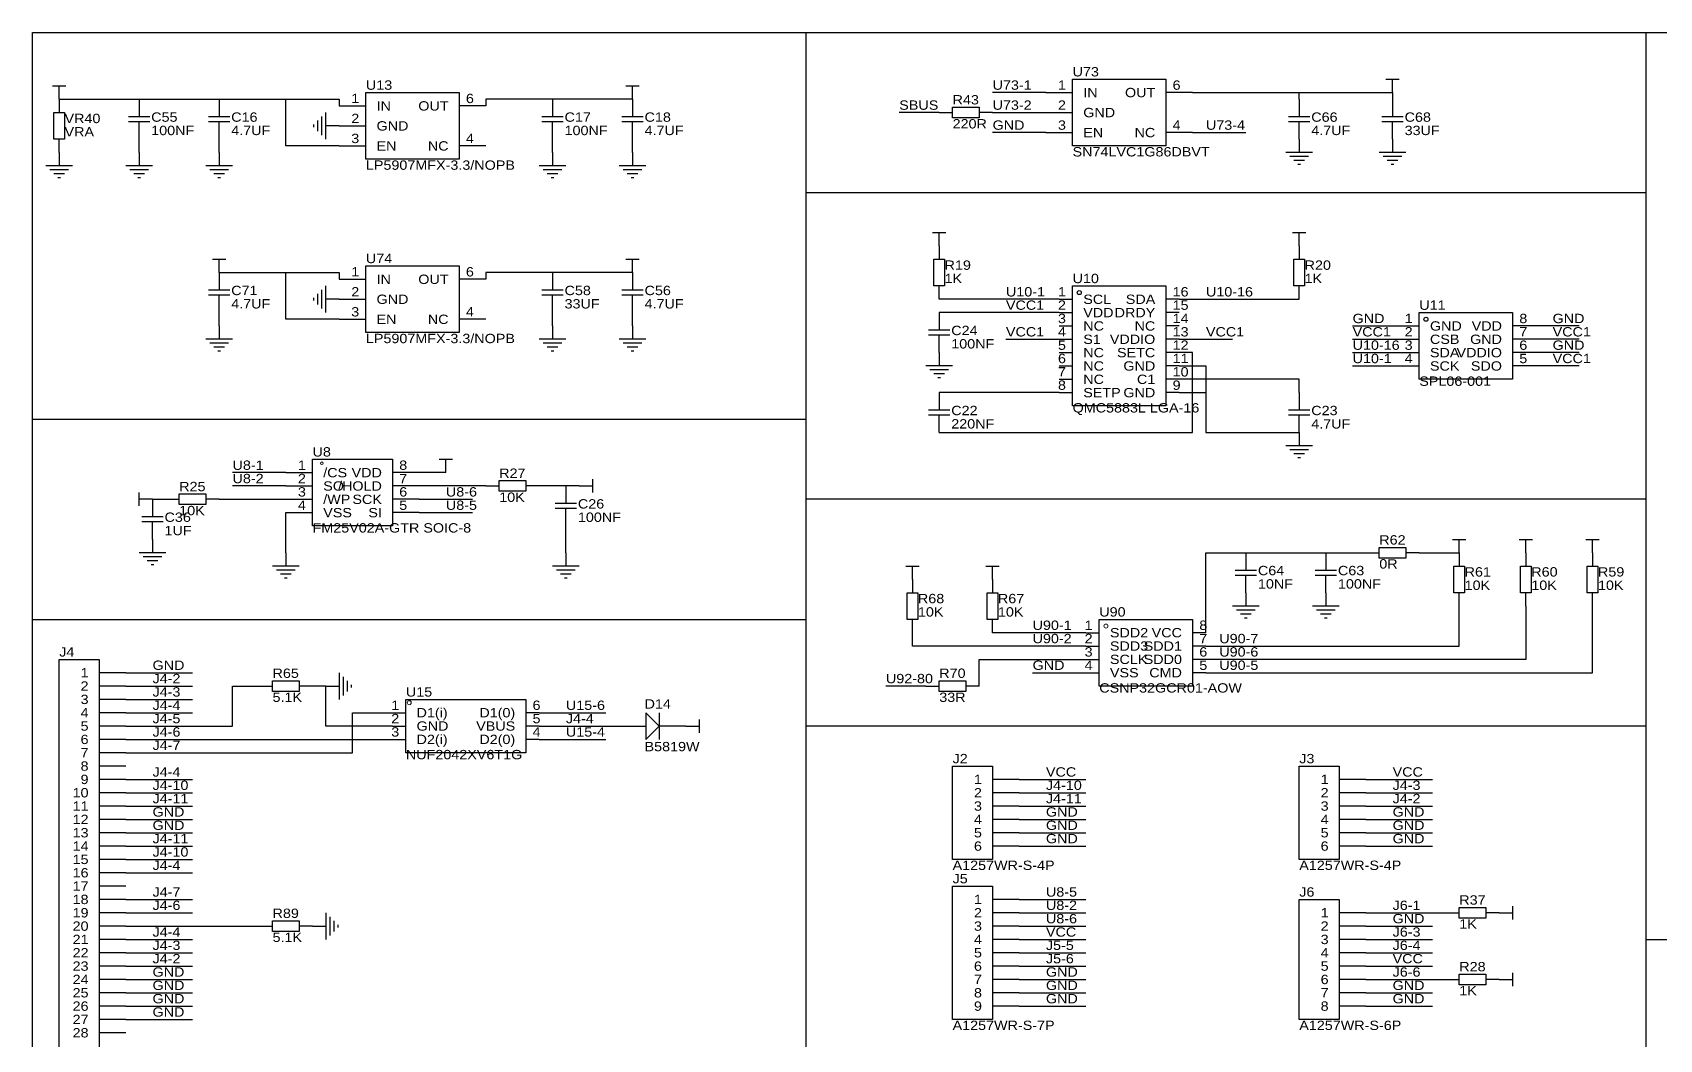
# Model space of a CAD drawing. Header units: millimetres. Extents: x 15 to 521, y 13 to 343.
# Drawn here: x 15.2 to 325.2, y 151.1 to 342.9 of the extents above; entities that cross this region are included whole.
import ezdxf
from ezdxf.enums import TextEntityAlignment as Align

# ---------------------------------------------------------------- set-up
doc = ezdxf.new("R2010")
doc.units = ezdxf.units.MM
doc.header["$MEASUREMENT"] = 0
doc.styles.get("Standard").update_dxf_attribs({"font": 'arial.ttf'})

msp = doc.modelspace()

# ---------------------------------------------------------------- linework, layer by layer
at = {"color": 1, "true_color": 0x000000}
msp.add_lwpolyline([(15.24, 342.9), (520.7, 342.9), (520.7, 12.7), (15.24, 12.7)], close=True, dxfattribs=at)
for points in [[(162.56, 342.9), (162.56, 12.7)], [(322.58, 342.9), (322.58, 12.7)], [(162.56, 312.42), (322.58, 312.42)], [(15.24, 269.24), (162.56, 269.24)], [(322.58, 261.62), (322.58, 259.08)], [(322.58, 254), (162.56, 254)], [(15.24, 231.14), (162.56, 231.14)], [(322.58, 210.82), (162.56, 210.82)], [(322.58, 170.18), (520.7, 170.18)]]:
    msp.add_lwpolyline(points, dxfattribs=at)
at = {"color": 1, "true_color": 0xa00000}
for points in [[(19.05, 332.74), (21.59, 332.74)], [(20.32, 330.2), (20.32, 332.74)], [(128.27, 332.74), (130.81, 332.74)], [(129.54, 330.2), (129.54, 332.74)], [(273.05, 334.01), (275.59, 334.01)], [(274.32, 331.47), (274.32, 334.01)], [(33.528, 326.898), (37.592, 326.898)], [(37.592, 325.882), (33.528, 325.882)], [(35.56, 327.66), (35.56, 326.898)], [(35.56, 325.12), (35.56, 325.882)], [(48.768, 326.898), (52.832, 326.898)], [(52.832, 325.882), (48.768, 325.882)], [(50.8, 327.66), (50.8, 326.898)], [(50.8, 325.12), (50.8, 325.882)], [(69.596, 324.104), (69.596, 326.136)], [(70.358, 323.342), (70.358, 326.898)], [(71.12, 322.58), (71.12, 327.66)], [(112.268, 326.898), (116.332, 326.898)], [(116.332, 325.882), (112.268, 325.882)], [(114.3, 327.66), (114.3, 326.898)], [(114.3, 325.12), (114.3, 325.882)], [(127.508, 326.898), (131.572, 326.898)], [(131.572, 325.882), (127.508, 325.882)], [(129.54, 327.66), (129.54, 326.898)], [(129.54, 325.12), (129.54, 325.882)], [(254.508, 326.898), (258.572, 326.898)], [(258.572, 325.882), (254.508, 325.882)], [(256.54, 327.66), (256.54, 326.898)], [(256.54, 325.12), (256.54, 325.882)], [(272.288, 326.898), (276.352, 326.898)], [(276.352, 325.882), (272.288, 325.882)], [(274.32, 327.66), (274.32, 326.898)], [(274.32, 325.12), (274.32, 325.882)], [(68.834, 324.866), (68.834, 325.374)], [(73.66, 325.12), (71.12, 325.12)], [(256.54, 322.58), (256.54, 320.04)], [(274.32, 322.58), (274.32, 320.04)], [(20.32, 320.04), (20.32, 317.5)], [(35.56, 320.04), (35.56, 317.5)], [(50.8, 320.04), (50.8, 317.5)], [(114.3, 320.04), (114.3, 317.5)], [(129.54, 320.04), (129.54, 317.5)], [(259.08, 320.04), (254, 320.04)], [(258.318, 319.278), (254.762, 319.278)], [(276.86, 320.04), (271.78, 320.04)], [(276.098, 319.278), (272.542, 319.278)], [(22.86, 317.5), (17.78, 317.5)], [(22.098, 316.738), (18.542, 316.738)], [(38.1, 317.5), (33.02, 317.5)], [(37.338, 316.738), (33.782, 316.738)], [(53.34, 317.5), (48.26, 317.5)], [(52.578, 316.738), (49.022, 316.738)], [(116.84, 317.5), (111.76, 317.5)], [(116.078, 316.738), (112.522, 316.738)], [(132.08, 317.5), (127, 317.5)], [(131.318, 316.738), (127.762, 316.738)], [(257.556, 318.516), (255.524, 318.516)], [(256.794, 317.754), (256.286, 317.754)], [(275.336, 318.516), (273.304, 318.516)], [(274.574, 317.754), (274.066, 317.754)], [(21.336, 315.976), (19.304, 315.976)], [(20.574, 315.214), (20.066, 315.214)], [(36.576, 315.976), (34.544, 315.976)], [(35.814, 315.214), (35.306, 315.214)], [(51.816, 315.976), (49.784, 315.976)], [(51.054, 315.214), (50.546, 315.214)], [(115.316, 315.976), (113.284, 315.976)], [(114.554, 315.214), (114.046, 315.214)], [(130.556, 315.976), (128.524, 315.976)], [(129.794, 315.214), (129.286, 315.214)], [(186.69, 304.8), (189.23, 304.8)], [(187.96, 302.26), (187.96, 304.8)], [(255.27, 304.8), (257.81, 304.8)], [(256.54, 302.26), (256.54, 304.8)], [(49.53, 299.72), (52.07, 299.72)], [(50.8, 297.18), (50.8, 299.72)], [(128.27, 299.72), (130.81, 299.72)], [(129.54, 297.18), (129.54, 299.72)], [(50.8, 294.64), (50.8, 293.878)], [(71.12, 289.56), (71.12, 294.64)], [(114.3, 294.64), (114.3, 293.878)], [(129.54, 294.64), (129.54, 293.878)], [(48.768, 293.878), (52.832, 293.878)], [(52.832, 292.862), (48.768, 292.862)], [(50.8, 292.1), (50.8, 292.862)], [(68.834, 291.846), (68.834, 292.354)], [(69.596, 291.084), (69.596, 293.116)], [(70.358, 290.322), (70.358, 293.878)], [(73.66, 292.1), (71.12, 292.1)], [(112.268, 293.878), (116.332, 293.878)], [(116.332, 292.862), (112.268, 292.862)], [(114.3, 292.1), (114.3, 292.862)], [(127.508, 293.878), (131.572, 293.878)], [(131.572, 292.862), (127.508, 292.862)], [(129.54, 292.1), (129.54, 292.862)], [(50.8, 287.02), (50.8, 284.48)], [(114.3, 287.02), (114.3, 284.48)], [(129.54, 287.02), (129.54, 284.48)], [(185.928, 286.258), (189.992, 286.258)], [(189.992, 285.242), (185.928, 285.242)], [(187.96, 287.02), (187.96, 286.258)], [(187.96, 284.48), (187.96, 285.242)], [(53.34, 284.48), (48.26, 284.48)], [(52.578, 283.718), (49.022, 283.718)], [(51.816, 282.956), (49.784, 282.956)], [(51.054, 282.194), (50.546, 282.194)], [(116.84, 284.48), (111.76, 284.48)], [(116.078, 283.718), (112.522, 283.718)], [(115.316, 282.956), (113.284, 282.956)], [(114.554, 282.194), (114.046, 282.194)], [(132.08, 284.48), (127, 284.48)], [(131.318, 283.718), (127.762, 283.718)], [(130.556, 282.956), (128.524, 282.956)], [(129.794, 282.194), (129.286, 282.194)], [(190.5, 279.4), (185.42, 279.4)], [(187.96, 281.94), (187.96, 279.4)], [(189.738, 278.638), (186.182, 278.638)], [(188.976, 277.876), (186.944, 277.876)], [(188.214, 277.114), (187.706, 277.114)], [(185.928, 271.018), (189.992, 271.018)], [(189.992, 270.002), (185.928, 270.002)], [(187.96, 271.78), (187.96, 271.018)], [(187.96, 269.24), (187.96, 270.002)], [(254.508, 271.018), (258.572, 271.018)], [(258.572, 270.002), (254.508, 270.002)], [(256.54, 271.78), (256.54, 271.018)], [(256.54, 269.24), (256.54, 270.002)], [(256.54, 266.7), (256.54, 264.16)], [(259.08, 264.16), (254, 264.16)], [(92.71, 261.62), (95.25, 261.62)], [(93.98, 259.08), (93.98, 261.62)], [(258.318, 263.398), (254.762, 263.398)], [(257.556, 262.636), (255.524, 262.636)], [(256.794, 261.874), (256.286, 261.874)], [(121.92, 257.81), (121.92, 255.27)], [(35.56, 252.73), (35.56, 255.27)], [(119.38, 256.54), (121.92, 256.54)], [(38.1, 254), (35.56, 254)], [(38.1, 251.46), (38.1, 250.698)], [(114.808, 253.238), (118.872, 253.238)], [(118.872, 252.222), (114.808, 252.222)], [(116.84, 254), (116.84, 253.238)], [(116.84, 251.46), (116.84, 252.222)], [(36.068, 250.698), (40.132, 250.698)], [(40.132, 249.682), (36.068, 249.682)], [(38.1, 248.92), (38.1, 249.682)], [(38.1, 246.38), (38.1, 243.84)], [(285.75, 246.38), (288.29, 246.38)], [(287.02, 243.84), (287.02, 246.38)], [(298.45, 246.38), (300.99, 246.38)], [(299.72, 243.84), (299.72, 246.38)], [(311.15, 246.38), (313.69, 246.38)], [(312.42, 243.84), (312.42, 246.38)], [(40.64, 243.84), (35.56, 243.84)], [(39.878, 243.078), (36.322, 243.078)], [(39.116, 242.316), (37.084, 242.316)], [(63.5, 243.84), (63.5, 241.3)], [(116.84, 243.84), (116.84, 241.3)], [(38.354, 241.554), (37.846, 241.554)], [(66.04, 241.3), (60.96, 241.3)], [(65.278, 240.538), (61.722, 240.538)], [(64.516, 239.776), (62.484, 239.776)], [(63.754, 239.014), (63.246, 239.014)], [(119.38, 241.3), (114.3, 241.3)], [(118.618, 240.538), (115.062, 240.538)], [(117.856, 239.776), (115.824, 239.776)], [(117.094, 239.014), (116.586, 239.014)], [(181.61, 241.3), (184.15, 241.3)], [(182.88, 238.76), (182.88, 241.3)], [(196.85, 241.3), (199.39, 241.3)], [(198.12, 238.76), (198.12, 241.3)], [(244.348, 240.538), (248.412, 240.538)], [(248.412, 239.522), (244.348, 239.522)], [(246.38, 241.3), (246.38, 240.538)], [(246.38, 238.76), (246.38, 239.522)], [(259.588, 240.538), (263.652, 240.538)], [(263.652, 239.522), (259.588, 239.522)], [(261.62, 241.3), (261.62, 240.538)], [(261.62, 238.76), (261.62, 239.522)], [(246.38, 236.22), (246.38, 233.68)], [(261.62, 236.22), (261.62, 233.68)], [(248.92, 233.68), (243.84, 233.68)], [(248.158, 232.918), (244.602, 232.918)], [(264.16, 233.68), (259.08, 233.68)], [(263.398, 232.918), (259.842, 232.918)], [(247.396, 232.156), (245.364, 232.156)], [(246.634, 231.394), (246.126, 231.394)], [(262.636, 232.156), (260.604, 232.156)], [(261.874, 231.394), (261.366, 231.394)], [(73.66, 220.98), (73.66, 215.9)], [(74.422, 220.218), (74.422, 216.662)], [(71.12, 218.44), (73.66, 218.44)], [(75.184, 219.456), (75.184, 217.424)], [(75.946, 218.694), (75.946, 218.186)], [(134.62, 213.36), (134.62, 208.28)], [(139.7, 210.82), (142.24, 210.82)], [(142.24, 212.09), (142.24, 209.55)], [(71.12, 175.26), (71.12, 170.18)], [(71.882, 174.498), (71.882, 170.942)], [(72.644, 173.736), (72.644, 171.704)], [(294.64, 175.26), (297.18, 175.26)], [(297.18, 176.53), (297.18, 173.99)], [(68.58, 172.72), (71.12, 172.72)], [(73.406, 172.974), (73.406, 172.466)], [(294.64, 162.56), (297.18, 162.56)], [(297.18, 163.83), (297.18, 161.29)]]:
    msp.add_lwpolyline(points, dxfattribs=at)
for points in [[(213.36, 334.01), (231.14, 334.01), (231.14, 321.31), (213.36, 321.31)], [(78.74, 331.47), (96.52, 331.47), (96.52, 318.77), (78.74, 318.77)], [(190.5, 328.676), (195.58, 328.676), (195.58, 326.644), (190.5, 326.644)], [(19.304, 322.58), (19.304, 327.66), (21.336, 327.66), (21.336, 322.58)], [(78.74, 298.45), (96.52, 298.45), (96.52, 285.75), (78.74, 285.75)], [(186.944, 294.64), (186.944, 299.72), (188.976, 299.72), (188.976, 294.64)], [(255.524, 294.64), (255.524, 299.72), (257.556, 299.72), (257.556, 294.64)], [(213.36, 294.64), (231.14, 294.64), (231.14, 271.78), (213.36, 271.78)], [(279.4, 289.56), (297.18, 289.56), (297.18, 276.86), (279.4, 276.86)], [(68.58, 261.62), (83.82, 261.62), (83.82, 248.92), (68.58, 248.92)], [(109.22, 255.524), (104.14, 255.524), (104.14, 257.556), (109.22, 257.556)], [(43.18, 255.016), (48.26, 255.016), (48.26, 252.984), (43.18, 252.984)], [(271.78, 244.856), (276.86, 244.856), (276.86, 242.824), (271.78, 242.824)], [(286.004, 236.22), (286.004, 241.3), (288.036, 241.3), (288.036, 236.22)], [(298.704, 236.22), (298.704, 241.3), (300.736, 241.3), (300.736, 236.22)], [(311.404, 236.22), (311.404, 241.3), (313.436, 241.3), (313.436, 236.22)], [(183.896, 236.22), (183.896, 231.14), (181.864, 231.14), (181.864, 236.22)], [(199.136, 236.22), (199.136, 231.14), (197.104, 231.14), (197.104, 236.22)], [(218.44, 231.14), (236.22, 231.14), (236.22, 218.44), (218.44, 218.44)], [(27.94, 127), (20.32, 127), (20.32, 223.52), (27.94, 223.52)], [(66.04, 217.424), (60.96, 217.424), (60.96, 219.456), (66.04, 219.456)], [(193.04, 217.424), (187.96, 217.424), (187.96, 219.456), (193.04, 219.456)], [(86.36, 215.9), (109.22, 215.9), (109.22, 205.74), (86.36, 205.74)], [(132.08, 208.28), (134.62, 210.82), (132.08, 213.36)], [(198.12, 185.42), (190.5, 185.42), (190.5, 203.2), (198.12, 203.2)], [(264.16, 185.42), (256.54, 185.42), (256.54, 203.2), (264.16, 203.2)], [(198.12, 154.94), (190.5, 154.94), (190.5, 180.34), (198.12, 180.34)], [(264.16, 154.94), (256.54, 154.94), (256.54, 177.8), (264.16, 177.8)], [(60.96, 173.736), (66.04, 173.736), (66.04, 171.704), (60.96, 171.704)], [(287.02, 176.276), (292.1, 176.276), (292.1, 174.244), (287.02, 174.244)], [(287.02, 163.576), (292.1, 163.576), (292.1, 161.544), (287.02, 161.544)]]:
    msp.add_lwpolyline(points, close=True, dxfattribs=at)
at = {"color": 1, "true_color": 0x880000}
for points in [[(20.32, 330.2), (20.32, 327.66)], [(35.56, 330.2), (35.56, 327.66)], [(50.8, 330.2), (50.8, 327.66)], [(73.66, 328.93), (78.74, 328.93)], [(101.6, 328.93), (96.52, 328.93)], [(114.3, 330.2), (114.3, 327.66)], [(129.54, 330.2), (129.54, 327.66)], [(208.28, 331.47), (213.36, 331.47)], [(236.22, 331.47), (231.14, 331.47)], [(256.54, 330.2), (256.54, 327.66)], [(274.32, 330.2), (274.32, 327.66)], [(187.96, 327.66), (190.5, 327.66)], [(198.12, 327.66), (195.58, 327.66)], [(208.28, 327.66), (213.36, 327.66)], [(20.32, 320.04), (20.32, 322.58)], [(35.56, 322.58), (35.56, 325.12)], [(50.8, 322.58), (50.8, 325.12)], [(73.66, 325.12), (78.74, 325.12)], [(114.3, 322.58), (114.3, 325.12)], [(129.54, 322.58), (129.54, 325.12)], [(208.28, 323.85), (213.36, 323.85)], [(236.22, 323.85), (231.14, 323.85)], [(256.54, 322.58), (256.54, 325.12)], [(274.32, 322.58), (274.32, 325.12)], [(73.66, 321.31), (78.74, 321.31)], [(101.6, 321.31), (96.52, 321.31)], [(187.96, 302.26), (187.96, 299.72)], [(256.54, 302.26), (256.54, 299.72)], [(50.8, 297.18), (50.8, 294.64)], [(73.66, 295.91), (78.74, 295.91)], [(101.6, 295.91), (96.52, 295.91)], [(114.3, 297.18), (114.3, 294.64)], [(129.54, 297.18), (129.54, 294.64)], [(187.96, 292.1), (187.96, 294.64)], [(256.54, 292.1), (256.54, 294.64)], [(50.8, 289.56), (50.8, 292.1)], [(73.66, 292.1), (78.74, 292.1)], [(114.3, 289.56), (114.3, 292.1)], [(129.54, 289.56), (129.54, 292.1)], [(210.82, 292.1), (213.36, 292.1)], [(233.68, 292.1), (231.14, 292.1)], [(73.66, 288.29), (78.74, 288.29)], [(101.6, 288.29), (96.52, 288.29)], [(187.96, 289.56), (187.96, 287.02)], [(210.82, 289.56), (213.36, 289.56)], [(233.68, 289.56), (231.14, 289.56)], [(210.82, 287.02), (213.36, 287.02)], [(233.68, 287.02), (231.14, 287.02)], [(276.86, 287.02), (279.4, 287.02)], [(299.72, 287.02), (297.18, 287.02)], [(187.96, 281.94), (187.96, 284.48)], [(210.82, 284.48), (213.36, 284.48)], [(233.68, 284.48), (231.14, 284.48)], [(276.86, 284.48), (279.4, 284.48)], [(299.72, 284.48), (297.18, 284.48)], [(210.82, 281.94), (213.36, 281.94)], [(210.82, 279.4), (213.36, 279.4)], [(233.68, 281.94), (231.14, 281.94)], [(233.68, 279.4), (231.14, 279.4)], [(276.86, 281.94), (279.4, 281.94)], [(276.86, 279.4), (279.4, 279.4)], [(299.72, 281.94), (297.18, 281.94)], [(299.72, 279.4), (297.18, 279.4)], [(210.82, 276.86), (213.36, 276.86)], [(233.68, 276.86), (231.14, 276.86)], [(187.96, 274.32), (187.96, 271.78)], [(210.82, 274.32), (213.36, 274.32)], [(233.68, 274.32), (231.14, 274.32)], [(256.54, 274.32), (256.54, 271.78)], [(187.96, 266.7), (187.96, 269.24)], [(256.54, 266.7), (256.54, 269.24)], [(63.5, 259.08), (68.58, 259.08)], [(88.9, 259.08), (83.82, 259.08)], [(63.5, 256.54), (68.58, 256.54)], [(88.9, 256.54), (83.82, 256.54)], [(101.6, 256.54), (104.14, 256.54)], [(111.76, 256.54), (109.22, 256.54)], [(116.84, 256.54), (116.84, 254)], [(38.1, 254), (38.1, 251.46)], [(40.64, 254), (43.18, 254)], [(50.8, 254), (48.26, 254)], [(63.5, 254), (68.58, 254)], [(63.5, 251.46), (68.58, 251.46)], [(88.9, 254), (83.82, 254)], [(88.9, 251.46), (83.82, 251.46)], [(116.84, 248.92), (116.84, 251.46)], [(38.1, 246.38), (38.1, 248.92)], [(246.38, 243.84), (246.38, 241.3)], [(261.62, 243.84), (261.62, 241.3)], [(269.24, 243.84), (271.78, 243.84)], [(279.4, 243.84), (276.86, 243.84)], [(287.02, 243.84), (287.02, 241.3)], [(299.72, 243.84), (299.72, 241.3)], [(312.42, 243.84), (312.42, 241.3)], [(182.88, 238.76), (182.88, 236.22)], [(198.12, 238.76), (198.12, 236.22)], [(246.38, 236.22), (246.38, 238.76)], [(261.62, 236.22), (261.62, 238.76)], [(287.02, 233.68), (287.02, 236.22)], [(299.72, 233.68), (299.72, 236.22)], [(312.42, 233.68), (312.42, 236.22)], [(182.88, 228.6), (182.88, 231.14)], [(198.12, 228.6), (198.12, 231.14)], [(215.9, 228.6), (218.44, 228.6)], [(238.76, 228.6), (236.22, 228.6)], [(215.9, 226.06), (218.44, 226.06)], [(215.9, 223.52), (218.44, 223.52)], [(238.76, 226.06), (236.22, 226.06)], [(238.76, 223.52), (236.22, 223.52)], [(33.02, 220.98), (27.94, 220.98)], [(215.9, 220.98), (218.44, 220.98)], [(238.76, 220.98), (236.22, 220.98)], [(33.02, 218.44), (27.94, 218.44)], [(58.42, 218.44), (60.96, 218.44)], [(68.58, 218.44), (66.04, 218.44)], [(185.42, 218.44), (187.96, 218.44)], [(195.58, 218.44), (193.04, 218.44)], [(33.02, 215.9), (27.94, 215.9)], [(33.02, 213.36), (27.94, 213.36)], [(33.02, 210.82), (27.94, 210.82)], [(83.82, 213.36), (86.36, 213.36)], [(83.82, 210.82), (86.36, 210.82)], [(111.76, 213.36), (109.22, 213.36)], [(111.76, 210.82), (109.22, 210.82)], [(127, 210.82), (132.08, 210.82)], [(139.7, 210.82), (134.62, 210.82)], [(33.02, 208.28), (27.94, 208.28)], [(83.82, 208.28), (86.36, 208.28)], [(111.76, 208.28), (109.22, 208.28)], [(33.02, 205.74), (27.94, 205.74)], [(33.02, 203.2), (27.94, 203.2)], [(33.02, 200.66), (27.94, 200.66)], [(203.2, 200.66), (198.12, 200.66)], [(269.24, 200.66), (264.16, 200.66)], [(33.02, 198.12), (27.94, 198.12)], [(33.02, 195.58), (27.94, 195.58)], [(203.2, 198.12), (198.12, 198.12)], [(203.2, 195.58), (198.12, 195.58)], [(269.24, 198.12), (264.16, 198.12)], [(269.24, 195.58), (264.16, 195.58)], [(33.02, 193.04), (27.94, 193.04)], [(203.2, 193.04), (198.12, 193.04)], [(269.24, 193.04), (264.16, 193.04)], [(33.02, 190.5), (27.94, 190.5)], [(203.2, 190.5), (198.12, 190.5)], [(269.24, 190.5), (264.16, 190.5)], [(33.02, 187.96), (27.94, 187.96)], [(203.2, 187.96), (198.12, 187.96)], [(269.24, 187.96), (264.16, 187.96)], [(33.02, 185.42), (27.94, 185.42)], [(33.02, 182.88), (27.94, 182.88)], [(33.02, 180.34), (27.94, 180.34)], [(33.02, 177.8), (27.94, 177.8)], [(203.2, 177.8), (198.12, 177.8)], [(33.02, 175.26), (27.94, 175.26)], [(203.2, 175.26), (198.12, 175.26)], [(269.24, 175.26), (264.16, 175.26)], [(284.48, 175.26), (287.02, 175.26)], [(294.64, 175.26), (292.1, 175.26)], [(33.02, 172.72), (27.94, 172.72)], [(58.42, 172.72), (60.96, 172.72)], [(68.58, 172.72), (66.04, 172.72)], [(203.2, 172.72), (198.12, 172.72)], [(269.24, 172.72), (264.16, 172.72)], [(33.02, 170.18), (27.94, 170.18)], [(33.02, 167.64), (27.94, 167.64)], [(203.2, 170.18), (198.12, 170.18)], [(203.2, 167.64), (198.12, 167.64)], [(269.24, 170.18), (264.16, 170.18)], [(269.24, 167.64), (264.16, 167.64)], [(33.02, 165.1), (27.94, 165.1)], [(203.2, 165.1), (198.12, 165.1)], [(269.24, 165.1), (264.16, 165.1)], [(33.02, 162.56), (27.94, 162.56)], [(203.2, 162.56), (198.12, 162.56)], [(269.24, 162.56), (264.16, 162.56)], [(284.48, 162.56), (287.02, 162.56)], [(294.64, 162.56), (292.1, 162.56)], [(33.02, 160.02), (27.94, 160.02)], [(203.2, 160.02), (198.12, 160.02)], [(269.24, 160.02), (264.16, 160.02)], [(33.02, 157.48), (27.94, 157.48)], [(203.2, 157.48), (198.12, 157.48)], [(269.24, 157.48), (264.16, 157.48)], [(33.02, 154.94), (27.94, 154.94)], [(33.02, 152.4), (27.94, 152.4)]]:
    msp.add_lwpolyline(points, dxfattribs=at)
at = {"color": 1, "true_color": 0x008800}
for points in [[(20.32, 330.2), (35.56, 330.2)], [(35.56, 330.2), (50.8, 330.2)], [(50.8, 330.2), (63.5, 330.2)], [(73.66, 321.31), (63.5, 321.31), (63.5, 330.2)], [(63.5, 330.2), (73.66, 330.2), (73.66, 328.93)], [(114.3, 330.2), (101.6, 330.2), (101.6, 328.93)], [(129.54, 330.2), (114.3, 330.2)], [(208.28, 331.47), (198.12, 331.47)], [(236.22, 331.47), (256.54, 331.47)], [(256.54, 330.2), (256.54, 331.47)], [(256.54, 331.47), (274.32, 331.47)], [(274.32, 331.47), (274.32, 330.2)], [(187.96, 327.66), (180.34, 327.66)], [(198.12, 327.66), (208.28, 327.66)], [(35.56, 320.04), (35.56, 322.58)], [(50.8, 320.04), (50.8, 322.58)], [(114.3, 320.04), (114.3, 322.58)], [(129.54, 320.04), (129.54, 322.58)], [(208.28, 323.85), (198.12, 323.85)], [(236.22, 323.85), (238.76, 323.85)], [(238.76, 323.85), (246.38, 323.85)], [(50.8, 297.18), (63.5, 297.18)], [(73.66, 288.29), (63.5, 288.29), (63.5, 297.18)], [(63.5, 297.18), (73.66, 297.18), (73.66, 295.91)], [(114.3, 297.18), (101.6, 297.18), (101.6, 295.91)], [(129.54, 297.18), (114.3, 297.18)], [(200.66, 292.1), (187.96, 292.1)], [(210.82, 292.1), (200.66, 292.1)], [(233.68, 292.1), (238.76, 292.1)], [(238.76, 292.1), (256.54, 292.1)], [(50.8, 287.02), (50.8, 289.56)], [(114.3, 287.02), (114.3, 289.56)], [(129.54, 287.02), (129.54, 289.56)], [(200.66, 289.56), (187.96, 289.56)], [(210.82, 289.56), (200.66, 289.56)], [(266.7, 287.02), (276.86, 287.02)], [(304.8, 287.02), (299.72, 287.02)], [(309.88, 287.02), (304.8, 287.02)], [(200.66, 284.48), (210.82, 284.48)], [(233.68, 284.48), (238.76, 284.48)], [(238.76, 284.48), (243.84, 284.48)], [(266.7, 284.48), (276.86, 284.48)], [(304.8, 284.48), (299.72, 284.48)], [(309.88, 284.48), (304.8, 284.48)], [(187.96, 266.7), (236.22, 266.7), (236.22, 281.94), (233.68, 281.94)], [(233.68, 279.4), (238.76, 279.4), (238.76, 274.32)], [(266.7, 281.94), (276.86, 281.94)], [(266.7, 279.4), (276.86, 279.4)], [(304.8, 281.94), (299.72, 281.94)], [(304.8, 279.4), (299.72, 279.4)], [(309.88, 281.94), (304.8, 281.94)], [(309.88, 279.4), (304.8, 279.4)], [(256.54, 274.32), (256.54, 276.86), (233.68, 276.86)], [(210.82, 274.32), (187.96, 274.32)], [(233.68, 274.32), (238.76, 274.32)], [(238.76, 274.32), (238.76, 266.7), (256.54, 266.7)], [(63.5, 259.08), (53.34, 259.08)], [(93.98, 259.08), (88.9, 259.08)], [(63.5, 256.54), (53.34, 256.54)], [(101.6, 256.54), (88.9, 256.54)], [(116.84, 256.54), (111.76, 256.54)], [(119.38, 256.54), (116.84, 256.54)], [(38.1, 254), (40.64, 254)], [(50.8, 254), (63.5, 254)], [(63.5, 243.84), (63.5, 251.46)], [(88.9, 254), (93.98, 254)], [(88.9, 251.46), (93.98, 251.46)], [(93.98, 254), (99.06, 254)], [(93.98, 251.46), (99.06, 251.46)], [(116.84, 243.84), (116.84, 248.92)], [(238.76, 228.6), (238.76, 243.84), (246.38, 243.84)], [(246.38, 243.84), (261.62, 243.84)], [(261.62, 243.84), (269.24, 243.84)], [(279.4, 243.84), (287.02, 243.84)], [(241.3, 220.98), (312.42, 220.98), (312.42, 233.68)], [(299.72, 233.68), (299.72, 223.52), (241.3, 223.52)], [(241.3, 226.06), (287.02, 226.06), (287.02, 233.68)], [(205.74, 226.06), (182.88, 226.06), (182.88, 228.6)], [(205.74, 228.6), (198.12, 228.6)], [(215.9, 228.6), (205.74, 228.6)], [(195.58, 218.44), (195.58, 223.52), (215.9, 223.52)], [(215.9, 226.06), (205.74, 226.06)], [(238.76, 226.06), (241.3, 226.06)], [(241.3, 223.52), (238.76, 223.52)], [(33.02, 220.98), (38.1, 220.98)], [(38.1, 220.98), (45.72, 220.98)], [(205.74, 220.98), (215.9, 220.98)], [(238.76, 220.98), (241.3, 220.98)], [(33.02, 218.44), (38.1, 218.44)], [(38.1, 218.44), (45.72, 218.44)], [(38.1, 210.82), (53.34, 210.82), (53.34, 218.44), (58.42, 218.44)], [(71.12, 218.44), (68.58, 218.44)], [(83.82, 210.82), (71.12, 210.82), (71.12, 218.44)], [(185.42, 218.44), (177.8, 218.44)], [(33.02, 215.9), (38.1, 215.9)], [(38.1, 215.9), (45.72, 215.9)], [(33.02, 213.36), (38.1, 213.36)], [(33.02, 210.82), (38.1, 210.82)], [(38.1, 213.36), (45.72, 213.36)], [(38.1, 205.74), (76.2, 205.74), (76.2, 213.36), (83.82, 213.36)], [(111.76, 213.36), (116.84, 213.36)], [(111.76, 210.82), (116.84, 210.82)], [(116.84, 213.36), (124.46, 213.36)], [(116.84, 210.82), (127, 210.82)], [(33.02, 208.28), (38.1, 208.28)], [(38.1, 208.28), (83.82, 208.28)], [(111.76, 208.28), (116.84, 208.28)], [(116.84, 208.28), (124.46, 208.28)], [(33.02, 205.74), (38.1, 205.74)], [(33.02, 200.66), (38.1, 200.66)], [(38.1, 200.66), (45.72, 200.66)], [(203.2, 200.66), (208.28, 200.66)], [(208.28, 200.66), (215.9, 200.66)], [(269.24, 200.66), (274.32, 200.66)], [(274.32, 200.66), (281.94, 200.66)], [(33.02, 198.12), (38.1, 198.12)], [(33.02, 195.58), (38.1, 195.58)], [(38.1, 198.12), (45.72, 198.12)], [(38.1, 195.58), (45.72, 195.58)], [(203.2, 198.12), (208.28, 198.12)], [(203.2, 195.58), (208.28, 195.58)], [(208.28, 198.12), (215.9, 198.12)], [(208.28, 195.58), (215.9, 195.58)], [(269.24, 198.12), (274.32, 198.12)], [(269.24, 195.58), (274.32, 195.58)], [(274.32, 198.12), (281.94, 198.12)], [(274.32, 195.58), (281.94, 195.58)], [(33.02, 193.04), (38.1, 193.04)], [(38.1, 193.04), (45.72, 193.04)], [(203.2, 193.04), (208.28, 193.04)], [(208.28, 193.04), (215.9, 193.04)], [(269.24, 193.04), (274.32, 193.04)], [(274.32, 193.04), (281.94, 193.04)], [(33.02, 190.5), (38.1, 190.5)], [(38.1, 190.5), (45.72, 190.5)], [(203.2, 190.5), (208.28, 190.5)], [(208.28, 190.5), (215.9, 190.5)], [(269.24, 190.5), (274.32, 190.5)], [(274.32, 190.5), (281.94, 190.5)], [(33.02, 187.96), (38.1, 187.96)], [(38.1, 187.96), (45.72, 187.96)], [(203.2, 187.96), (208.28, 187.96)], [(208.28, 187.96), (215.9, 187.96)], [(269.24, 187.96), (274.32, 187.96)], [(274.32, 187.96), (281.94, 187.96)], [(33.02, 185.42), (38.1, 185.42)], [(33.02, 182.88), (38.1, 182.88)], [(38.1, 185.42), (45.72, 185.42)], [(38.1, 182.88), (45.72, 182.88)], [(33.02, 177.8), (38.1, 177.8)], [(38.1, 177.8), (45.72, 177.8)], [(203.2, 177.8), (208.28, 177.8)], [(208.28, 177.8), (215.9, 177.8)], [(33.02, 175.26), (38.1, 175.26)], [(38.1, 175.26), (45.72, 175.26)], [(203.2, 175.26), (208.28, 175.26)], [(208.28, 175.26), (215.9, 175.26)], [(269.24, 175.26), (274.32, 175.26)], [(274.32, 175.26), (284.48, 175.26)], [(33.02, 172.72), (58.42, 172.72)], [(203.2, 172.72), (208.28, 172.72)], [(208.28, 172.72), (215.9, 172.72)], [(269.24, 172.72), (274.32, 172.72)], [(274.32, 172.72), (281.94, 172.72)], [(33.02, 170.18), (38.1, 170.18)], [(33.02, 167.64), (38.1, 167.64)], [(38.1, 170.18), (45.72, 170.18)], [(38.1, 167.64), (45.72, 167.64)], [(203.2, 170.18), (208.28, 170.18)], [(203.2, 167.64), (208.28, 167.64)], [(208.28, 170.18), (215.9, 170.18)], [(208.28, 167.64), (215.9, 167.64)], [(269.24, 170.18), (274.32, 170.18)], [(269.24, 167.64), (274.32, 167.64)], [(274.32, 170.18), (281.94, 170.18)], [(274.32, 167.64), (281.94, 167.64)], [(33.02, 165.1), (38.1, 165.1)], [(38.1, 165.1), (45.72, 165.1)], [(203.2, 165.1), (208.28, 165.1)], [(208.28, 165.1), (215.9, 165.1)], [(269.24, 165.1), (274.32, 165.1)], [(274.32, 165.1), (281.94, 165.1)], [(33.02, 162.56), (38.1, 162.56)], [(38.1, 162.56), (45.72, 162.56)], [(203.2, 162.56), (208.28, 162.56)], [(208.28, 162.56), (215.9, 162.56)], [(269.24, 162.56), (274.32, 162.56)], [(274.32, 162.56), (284.48, 162.56)], [(33.02, 160.02), (38.1, 160.02)], [(38.1, 160.02), (45.72, 160.02)], [(203.2, 160.02), (208.28, 160.02)], [(208.28, 160.02), (215.9, 160.02)], [(269.24, 160.02), (274.32, 160.02)], [(274.32, 160.02), (281.94, 160.02)], [(33.02, 157.48), (38.1, 157.48)], [(38.1, 157.48), (45.72, 157.48)], [(203.2, 157.48), (208.28, 157.48)], [(208.28, 157.48), (215.9, 157.48)], [(269.24, 157.48), (274.32, 157.48)], [(274.32, 157.48), (281.94, 157.48)], [(33.02, 154.94), (38.1, 154.94)], [(38.1, 154.94), (45.72, 154.94)]]:
    msp.add_lwpolyline(points, dxfattribs=at)
at = {"color": 1, "lineweight": 0, "true_color": 0xa00000}
for centre, radius in [((70.358, 260.858), 0.254), ((219.71, 229.87), 0.381), ((86.995, 215.265), 0.381)]:
    msp.add_circle(centre, radius, dxfattribs=at)
at = {"true_color": 0x000000}
for centre in [(214.63, 293.37), (280.67, 288.29)]:
    msp.add_ellipse(centre, major_axis=(0, 0.381), ratio=1, dxfattribs=at)

# ---------------------------------------------------------------- texts
at = {"color": 1, "true_color": 0x000080, "width": 1.1}
for s, p in [('U73', (213.36, 334.01)), ('U13', (78.74, 331.47)), ('R43', (190.5, 328.676)), ('VR40', (21.336, 325.12)), ('C55', (37.846, 325.374)), ('C16', (53.086, 325.374)), ('C17', (116.586, 325.374)), ('C18', (131.826, 325.374)), ('220R', (190.5, 324.104)), ('C66', (258.826, 325.374)), ('C68', (276.606, 325.374)), ('VRA', (21.336, 322.58)), ('100NF', (37.846, 322.834)), ('4.7UF', (53.086, 322.834)), ('100NF', (116.586, 322.834)), ('4.7UF', (131.826, 322.834)), ('4.7UF', (258.826, 322.834)), ('33UF', (276.606, 322.834)), ('SN74LVC1G86DBVT', (213.36, 318.77)), ('LP5907MFX-3.3/NOPB', (78.74, 316.23)), ('U74', (78.74, 298.45)), ('R19', (188.976, 297.18)), ('R20', (257.556, 297.18)), ('C71', (53.086, 292.354)), ('C58', (116.586, 292.354)), ('C56', (131.826, 292.354)), ('1K', (188.976, 294.64)), ('U10', (213.36, 294.64)), ('1K', (257.556, 294.64)), ('4.7UF', (53.086, 289.814)), ('33UF', (116.586, 289.814)), ('4.7UF', (131.826, 289.814)), ('U11', (279.4, 289.56)), ('LP5907MFX-3.3/NOPB', (78.74, 283.21)), ('C24', (190.246, 284.734)), ('100NF', (190.246, 282.194)), ('SPL06-001', (279.4, 275.082)), ('C22', (190.246, 269.494)), ('QMC5883L LGA-16', (213.36, 270.002)), ('C23', (258.826, 269.494)), ('220NF', (190.246, 266.954)), ('4.7UF', (258.826, 266.954)), ('U8', (68.58, 261.62)), ('R25', (43.18, 255.016)), ('R27', (104.14, 257.556)), ('10K', (104.14, 252.984)), ('C36', (40.386, 249.174)), ('10K', (43.18, 250.444)), ('C26', (119.126, 251.714)), ('100NF', (119.126, 249.174)), ('1UF', (40.386, 246.634)), ('FM25V02A-GTR SOIC-8', (68.58, 247.142)), ('R62', (271.78, 244.856)), ('0R', (271.78, 240.284)), ('C64', (248.666, 239.014)), ('10NF', (248.666, 236.474)), ('C63', (263.906, 239.014)), ('100NF', (263.906, 236.474)), ('R61', (288.036, 238.76)), ('R60', (300.736, 238.76)), ('R59', (313.436, 238.76)), ('R68', (183.896, 233.68)), ('R67', (199.136, 233.68)), ('10K', (288.036, 236.22)), ('10K', (300.736, 236.22)), ('10K', (313.436, 236.22)), ('10K', (183.896, 231.14)), ('10K', (199.136, 231.14)), ('U90', (218.44, 231.14)), ('J4', (20.32, 223.52)), ('R65', (60.96, 219.456)), ('R70', (187.96, 219.456)), ('5.1K', (60.96, 214.884)), ('U15', (86.36, 215.9)), ('33R', (187.96, 214.884)), ('CSNP32GCR01-AOW', (218.44, 216.662)), ('D14', (131.826, 213.614)), ('B5819W', (131.826, 205.486)), ('NUF2042XV6T1G', (86.36, 203.962)), ('J2', (190.5, 203.2)), ('J3', (256.54, 203.2)), ('A1257WR-S-4P', (190.5, 182.88)), ('A1257WR-S-4P', (256.54, 182.88)), ('J5', (190.5, 180.34)), ('J6', (256.54, 177.8)), ('R37', (287.02, 176.276)), ('R89', (60.96, 173.736)), ('1K', (287.02, 171.704)), ('5.1K', (60.96, 169.164)), ('R28', (287.02, 163.576)), ('1K', (287.02, 159.004)), ('A1257WR-S-7P', (190.5, 152.4)), ('A1257WR-S-6P', (256.54, 152.4))]:
    msp.add_text(s, height=1.778, dxfattribs=at).set_placement(p, align=Align.BOTTOM_LEFT)
at = {"color": 1, "true_color": 0x0000ff, "width": 1.1}
for s, p in [('U73-1', (198.12, 331.47)), ('SBUS', (180.34, 327.66)), ('U73-2', (198.12, 327.66)), ('GND', (198.12, 323.85)), ('U73-4', (238.76, 323.85)), ('U10-1', (200.66, 292.1)), ('U10-16', (238.76, 292.1)), ('VCC1', (200.66, 289.56)), ('GND', (266.7, 287.02)), ('GND', (304.8, 287.02)), ('VCC1', (200.66, 284.48)), ('VCC1', (238.76, 284.48)), ('VCC1', (266.7, 284.48)), ('VCC1', (304.8, 284.48)), ('U10-16', (266.7, 281.94)), ('GND', (304.8, 281.94)), ('U10-1', (266.7, 279.4)), ('VCC1', (304.8, 279.4)), ('U8-1', (53.34, 259.08)), ('U8-2', (53.34, 256.54)), ('U8-6', (93.98, 254)), ('U8-5', (93.98, 251.46)), ('U90-1', (205.74, 228.6)), ('U90-2', (205.74, 226.06)), ('U90-7', (241.3, 226.06)), ('GND', (38.1, 220.98)), ('GND', (205.74, 220.98)), ('U90-6', (241.3, 223.52)), ('U90-5', (241.3, 220.98)), ('J4-2', (38.1, 218.44)), ('U92-80', (177.8, 218.44)), ('J4-3', (38.1, 215.9)), ('J4-4', (38.1, 213.36)), ('U15-6', (116.84, 213.36)), ('J4-5', (38.1, 210.82)), ('J4-4', (116.84, 210.82)), ('J4-6', (38.1, 208.28)), ('J4-7', (38.1, 205.74)), ('U15-4', (116.84, 208.28)), ('J4-4', (38.1, 200.66)), ('VCC', (208.28, 200.66)), ('VCC', (274.32, 200.66)), ('J4-10', (38.1, 198.12)), ('J4-10', (208.28, 198.12)), ('J4-3', (274.32, 198.12)), ('J4-11', (38.1, 195.58)), ('GND', (38.1, 193.04)), ('J4-11', (208.28, 195.58)), ('GND', (208.28, 193.04)), ('J4-2', (274.32, 195.58)), ('GND', (274.32, 193.04)), ('GND', (38.1, 190.5)), ('GND', (208.28, 190.5)), ('GND', (274.32, 190.5)), ('J4-11', (38.1, 187.96)), ('GND', (208.28, 187.96)), ('GND', (274.32, 187.96)), ('J4-10', (38.1, 185.42)), ('J4-4', (38.1, 182.88)), ('J4-7', (38.1, 177.8)), ('U8-5', (208.28, 177.8)), ('J4-6', (38.1, 175.26)), ('U8-2', (208.28, 175.26)), ('J6-1', (274.32, 175.26)), ('U8-6', (208.28, 172.72)), ('GND', (274.32, 172.72)), ('J4-4', (38.1, 170.18)), ('VCC', (208.28, 170.18)), ('J6-3', (274.32, 170.18)), ('J4-3', (38.1, 167.64)), ('J4-2', (38.1, 165.1)), ('J5-5', (208.28, 167.64)), ('J5-6', (208.28, 165.1)), ('VCC', (274.32, 165.1)), ('J6-4', (274.32, 167.64)), ('GND', (38.1, 162.56)), ('GND', (208.28, 162.56)), ('J6-6', (274.32, 162.56)), ('GND', (38.1, 160.02)), ('GND', (208.28, 160.02)), ('GND', (274.32, 160.02)), ('GND', (38.1, 157.48)), ('GND', (208.28, 157.48)), ('GND', (274.32, 157.48)), ('GND', (38.1, 154.94))]:
    msp.add_text(s, height=1.778, dxfattribs=at).set_placement(p, align=Align.BOTTOM_LEFT)
at = {"color": 1, "true_color": 0x000000, "width": 1.1}
for s, p in [('1', (212.09, 331.47)), ('1', (77.47, 328.93)), ('2', (212.09, 327.66)), ('2', (77.47, 325.12)), ('3', (212.09, 323.85)), ('3', (77.47, 321.31)), ('1', (77.47, 295.91)), ('2', (77.47, 292.1)), ('2', (212.09, 289.56)), ('1', (212.09, 292.1)), ('3', (77.47, 288.29)), ('3', (212.09, 287.02)), ('1', (278.13, 287.02)), ('4', (212.09, 284.48)), ('2', (278.13, 284.48)), ('5', (212.09, 281.94)), ('3', (278.13, 281.94)), ('6', (212.09, 279.4)), ('7', (212.09, 276.86)), ('4', (278.13, 279.4)), ('8', (212.09, 274.32)), ('1', (67.31, 259.08)), ('2', (67.31, 256.54)), ('3', (67.31, 254)), ('4', (67.31, 251.46)), ('1', (217.17, 228.6)), ('2', (217.17, 226.06)), ('4', (217.17, 220.98)), ('3', (217.17, 223.52)), ('1', (85.09, 213.36)), ('2', (85.09, 210.82)), ('3', (85.09, 208.28))]:
    msp.add_text(s, height=1.778, dxfattribs=at).set_placement(p, align=Align.BOTTOM_RIGHT)
for s, p in [('IN', (215.392, 331.47)), ('IN', (80.772, 328.93)), ('GND', (215.392, 327.66)), ('GND', (80.772, 325.12)), ('EN', (215.392, 323.85)), ('EN', (80.772, 321.31)), ('IN', (80.772, 295.91)), ('GND', (80.772, 292.1)), ('SCL', (215.392, 292.1)), ('EN', (80.772, 288.29)), ('VDD', (215.392, 289.56)), ('S1', (215.392, 284.48)), ('NC', (215.392, 287.02)), ('GND', (281.432, 287.02)), ('CSB', (281.432, 284.48)), ('NC', (215.392, 281.94)), ('SDA', (281.432, 281.94)), ('NC', (215.392, 279.4)), ('SCK', (281.432, 279.4)), ('NC', (215.392, 276.86)), ('SETP', (215.392, 274.32)), ('/CS', (70.612, 259.08)), ('SO', (70.612, 256.54)), ('/WP', (70.612, 254)), ('VSS', (70.612, 251.46)), ('SDD2', (220.472, 228.6)), ('SDD3', (220.472, 226.06)), ('SCLK', (220.472, 223.52)), ('VSS', (220.472, 220.98)), ('D1(i)', (88.392, 213.36)), ('GND', (88.392, 210.82)), ('D2(i)', (88.392, 208.28))]:
    msp.add_text(s, height=1.778, dxfattribs=at).set_placement(p, align=Align.MIDDLE_LEFT)
for s, p in [('OUT', (229.108, 331.47)), ('OUT', (94.488, 328.93)), ('NC', (229.108, 323.85)), ('NC', (94.488, 321.31)), ('OUT', (94.488, 295.91)), ('SDA', (229.108, 292.1)), ('NC', (94.488, 288.29)), ('DRDY', (229.108, 289.56)), ('VDDIO', (229.108, 284.48)), ('NC', (229.108, 287.02)), ('GND', (295.148, 284.48)), ('VDD', (295.148, 287.02)), ('SETC', (229.108, 281.94)), ('VDDIO', (295.148, 281.94)), ('GND', (229.108, 279.4)), ('SDO', (295.148, 279.4)), ('C1', (229.108, 276.86)), ('GND', (229.108, 274.32)), ('/HOLD', (81.788, 256.54)), ('VDD', (81.788, 259.08)), ('SCK', (81.788, 254)), ('SI', (81.788, 251.46)), ('VCC', (234.188, 228.6)), ('SDD1', (234.188, 226.06)), ('SDD0', (234.188, 223.52)), ('1', (25.908, 220.98)), ('CMD', (234.188, 220.98)), ('2', (25.908, 218.44)), ('4', (25.908, 213.36)), ('3', (25.908, 215.9)), ('D1(0)', (107.188, 213.36)), ('5', (25.908, 210.82)), ('VBUS', (107.188, 210.82)), ('6', (25.908, 208.28)), ('D2(0)', (107.188, 208.28)), ('7', (25.908, 205.74)), ('8', (25.908, 203.2)), ('9', (25.908, 200.66)), ('1', (196.088, 200.66)), ('1', (262.128, 200.66)), ('10', (25.908, 198.12)), ('2', (196.088, 198.12)), ('2', (262.128, 198.12)), ('11', (25.908, 195.58)), ('3', (196.088, 195.58)), ('3', (262.128, 195.58)), ('12', (25.908, 193.04)), ('4', (196.088, 193.04)), ('4', (262.128, 193.04)), ('13', (25.908, 190.5)), ('5', (196.088, 190.5)), ('5', (262.128, 190.5)), ('14', (25.908, 187.96)), ('15', (25.908, 185.42)), ('6', (196.088, 187.96)), ('6', (262.128, 187.96)), ('16', (25.908, 182.88)), ('17', (25.908, 180.34)), ('18', (25.908, 177.8)), ('1', (196.088, 177.8)), ('20', (25.908, 172.72)), ('19', (25.908, 175.26)), ('3', (196.088, 172.72)), ('2', (196.088, 175.26)), ('2', (262.128, 172.72)), ('1', (262.128, 175.26)), ('21', (25.908, 170.18)), ('4', (196.088, 170.18)), ('3', (262.128, 170.18)), ('22', (25.908, 167.64)), ('5', (196.088, 167.64)), ('4', (262.128, 167.64)), ('23', (25.908, 165.1)), ('6', (196.088, 165.1)), ('5', (262.128, 165.1)), ('24', (25.908, 162.56)), ('7', (196.088, 162.56)), ('6', (262.128, 162.56)), ('25', (25.908, 160.02)), ('26', (25.908, 157.48)), ('8', (196.088, 160.02)), ('9', (196.088, 157.48)), ('8', (262.128, 157.48)), ('7', (262.128, 160.02)), ('27', (25.908, 154.94)), ('28', (25.908, 152.4))]:
    msp.add_text(s, height=1.778, dxfattribs=at).set_placement(p, align=Align.MIDDLE_RIGHT)
for s, p in [('6', (232.41, 331.47)), ('6', (97.79, 328.93)), ('4', (232.41, 323.85)), ('4', (97.79, 321.31)), ('6', (97.79, 295.91)), ('16', (232.41, 292.1)), ('15', (232.41, 289.56)), ('4', (97.79, 288.29)), ('14', (232.41, 287.02)), ('8', (298.45, 287.02)), ('13', (232.41, 284.48)), ('7', (298.45, 284.48)), ('12', (232.41, 281.94)), ('6', (298.45, 281.94)), ('11', (232.41, 279.4)), ('10', (232.41, 276.86)), ('5', (298.45, 279.4)), ('9', (232.41, 274.32)), ('8', (85.09, 259.08)), ('7', (85.09, 256.54)), ('6', (85.09, 254)), ('5', (85.09, 251.46)), ('8', (237.49, 228.6)), ('7', (237.49, 226.06)), ('5', (237.49, 220.98)), ('6', (237.49, 223.52)), ('6', (110.49, 213.36)), ('5', (110.49, 210.82)), ('4', (110.49, 208.28))]:
    msp.add_text(s, height=1.778, dxfattribs=at).set_placement(p, align=Align.BOTTOM_LEFT)

doc.saveas('drawing.dxf')
